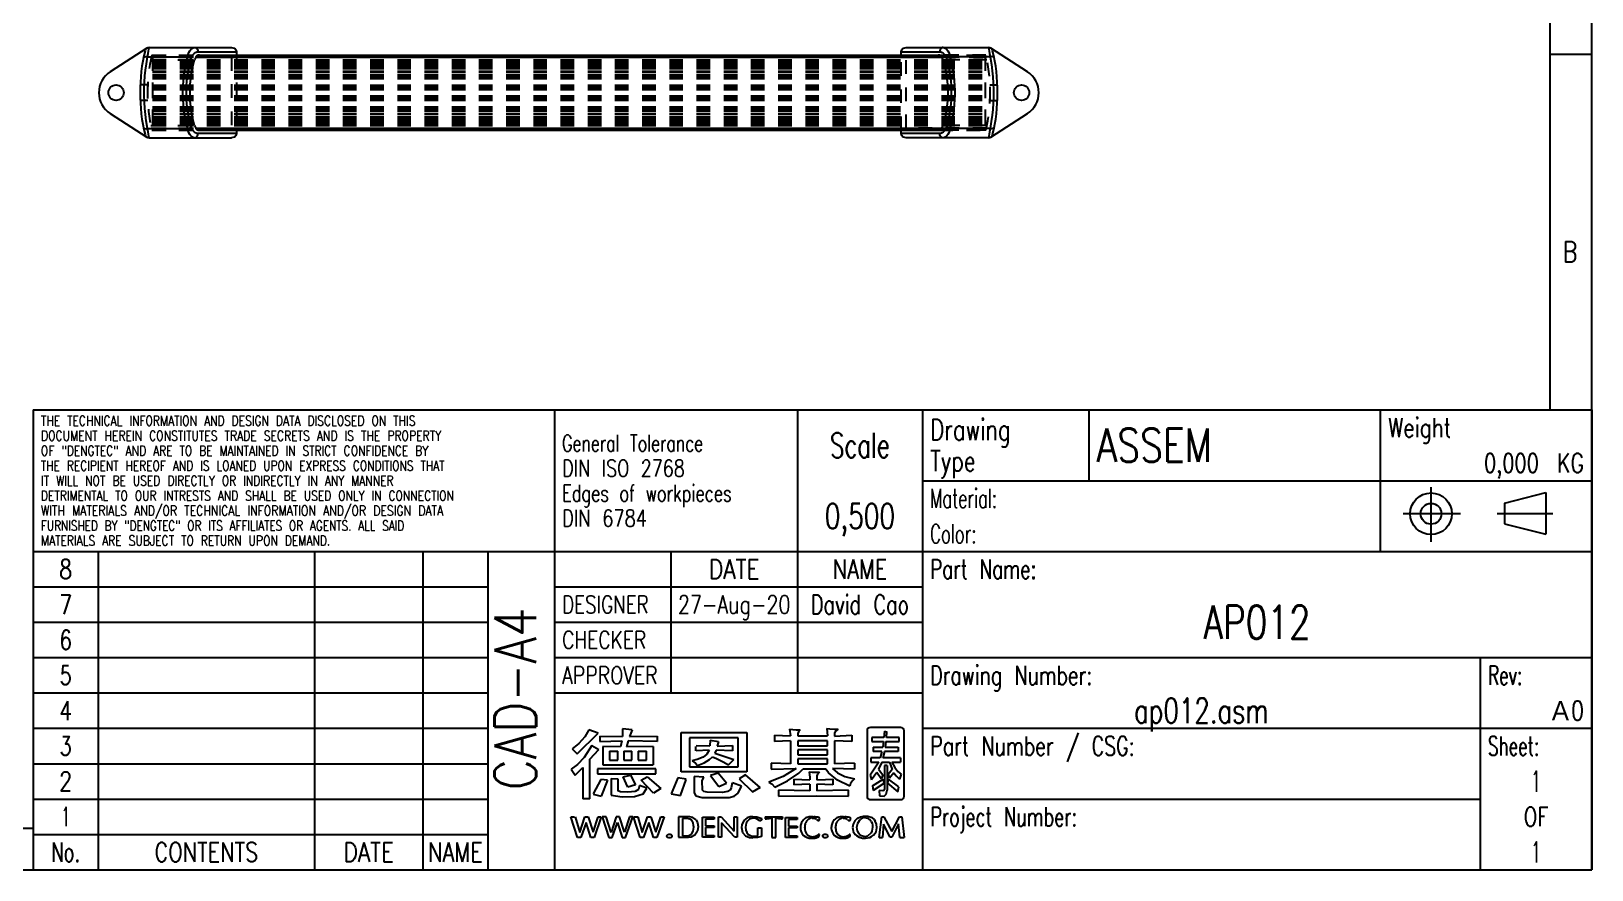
# Model space of a CAD drawing. Extents: x 14 to 580, y 14 to 406.
# Drawn here: x 205.1 to 580, y 14 to 215.5 of the extents above; entities that cross this region are included whole.
import ezdxf
from ezdxf.enums import TextEntityAlignment as Align

# ---------------------------------------------------------------- set-up
doc = ezdxf.new("R2010")
doc.units = 0
doc.header["$LTSCALE"] = 32.67
doc.linetypes.add('HIDDEN', pattern=[0.2, 0.1, -0.1])
for name, color, linetype in [('AP012-BASE2', 7, 'CONTINUOUS'), ('AP012-BASE3', 7, 'CONTINUOUS'), ('AP012-DIFFUSE2', 7, 'CONTINUOUS'), ('AP012-DIFFUSE3', 7, 'CONTINUOUS'), ('AP0129', 7, 'CONTINUOUS'), ('AP013-ENDCAP2', 7, 'CONTINUOUS'), ('AP013-ENDCAP3', 7, 'CONTINUOUS')]:
    doc.layers.add(name, color=color, linetype=linetype)
doc.styles.add('TEXTSTYLE_2', font='TXT.TTF')
doc.styles.add('TEXTSTYLE_3', font='TXT.TTF')
doc.styles.add('TEXTSTYLE_4', font='TXT.TTF')
doc.styles.add('TEXTSTYLE_5', font='TXT.TTF')
doc.styles.add('TEXTSTYLE_6', font='TXT.TTF')
doc.styles.add('TEXTSTYLE_8', font='gdt', dxfattribs={"width": 0.55})

# ---------------------------------------------------------------- blocks, each defined once
blk = doc.blocks.new('SYMBOL_283_BL0', base_point=(374.78, 34.86))
at = {"layer": 'AP0129', "color": 7}
for p, q in [((336.31, 41.86), (341.3, 46.84)), ((338.1, 45.94), (336.66, 44.38)), ((339.1, 47.61), (338.1, 45.94)), ((341.3, 46.84), (339.1, 47.61)), ((341.74, 46.12), (341.74, 44.85)), ((341.74, 46.12), (347.17, 46.03)), ((347.18, 47.9), (347.17, 46.03)), ((349.45, 47.59), (347.18, 47.9)), ((349.45, 47.59), (348.82, 46.03)), ((348.82, 46.03), (355.48, 46.08)), ((355.48, 46.08), (355.48, 44.86)), ((361.23, 37.51), (361.28, 46.99)), ((361.28, 46.99), (377.01, 47.02)), ((363.25, 45.72), (363.25, 38.77)), ((374.99, 45.72), (363.25, 45.72)), ((368.26, 45.12), (368.17, 43.81)), ((368.26, 45.12), (370.24, 44.84)), ((374.99, 38.77), (374.99, 45.72)), ((377.01, 47.02), (377.01, 37.51)), ((383.7, 46.32), (387.54, 46.15)), ((383.7, 46.32), (383.7, 44.83)), ((387.31, 47.76), (387.54, 46.15)), ((387.31, 47.76), (388.91, 47.61)), ((388.91, 47.61), (389.85, 47.6)), ((389.3, 46.78), (389.29, 46.15)), ((389.29, 46.15), (396.42, 46.15)), ((389.43, 47.18), (389.3, 46.78)), ((389.85, 47.6), (389.43, 47.18)), ((396.28, 47.96), (396.42, 46.15)), ((396.28, 47.96), (396.98, 47.88)), ((396.98, 47.88), (398.08, 47.8)), ((398.08, 47.8), (398.94, 47.79)), ((398.27, 47.21), (398.13, 46.82)), ((398.13, 46.82), (398.13, 46.14)), ((398.13, 46.14), (402.28, 46.31)), ((398.94, 47.79), (398.27, 47.21)), ((402.28, 46.31), (402.28, 44.82)), ((405.9, 47.37), (405.9, 31.66)), ((414.04, 48.16), (406.7, 48.16)), ((409.97, 45.82), (407.08, 45.82)), ((407.08, 45.82), (407.08, 44.8)), ((410.08, 47.31), (409.97, 45.82)), ((410.08, 47.31), (410.67, 47.13)), ((410.56, 45.82), (410.67, 47.13)), ((413.66, 45.82), (410.56, 45.82)), ((413.66, 44.8), (413.66, 45.82)), ((414.83, 31.66), (414.83, 47.37)), ((336.66, 44.38), (335.05, 43.09)), ((335.05, 43.09), (336.31, 41.86)), ((339.82, 43.9), (337.99, 41.01)), ((339.33, 40.59), (341.52, 42.91)), ((339.82, 43.9), (341.52, 42.91)), ((341.75, 44.85), (347, 44.96)), ((342.45, 43.66), (342.43, 39.24)), ((346.68, 43.55), (342.45, 43.66)), ((344.01, 42.51), (344.01, 40.37)), ((344.03, 42.51), (346.02, 42.51)), ((346.02, 40.37), (346.02, 42.51)), ((347, 44.97), (346.68, 43.55)), ((347.46, 42.51), (347.46, 40.37)), ((347.46, 42.51), (349.44, 42.51)), ((348.49, 44.95), (348.16, 43.54)), ((354.56, 43.65), (348.16, 43.54)), ((355.48, 44.86), (348.49, 44.95)), ((349.44, 40.37), (349.44, 42.51)), ((350.92, 42.51), (350.92, 40.37)), ((350.95, 42.51), (352.93, 42.51)), ((352.93, 40.37), (352.93, 42.51)), ((354.56, 43.65), (354.54, 39.24)), ((364.74, 43.64), (364.74, 42.62)), ((368.01, 42.72), (364.88, 42.59)), ((364.9, 43.83), (368.17, 43.81)), ((367.44, 41.77), (366.52, 41.04)), ((368.01, 42.72), (367.44, 41.77)), ((369.64, 42.72), (369.37, 42.06)), ((369.37, 42.06), (373.94, 40.46)), ((373.57, 42.59), (369.64, 42.72)), ((370.24, 44.84), (369.9, 43.72)), ((369.9, 43.72), (373.57, 43.84)), ((373.57, 43.84), (373.57, 42.59)), ((387.55, 44.97), (383.7, 44.83)), ((387.55, 44.97), (387.55, 39.42)), ((396.42, 44.97), (389.29, 44.97)), ((389.29, 44.97), (389.29, 43.82)), ((389.29, 43.82), (396.42, 43.82)), ((396.42, 42.86), (389.29, 42.86)), ((389.29, 42.86), (389.29, 41.61)), ((389.29, 41.61), (396.42, 41.61)), ((396.42, 43.82), (396.42, 44.97)), ((396.42, 41.61), (396.42, 42.86)), ((402.28, 44.82), (398.13, 44.97)), ((398.13, 44.97), (398.13, 39.42)), ((407.08, 44.8), (409.86, 44.8)), ((407.34, 43.47), (409.67, 43.47)), ((407.34, 43.47), (407.34, 42.44)), ((409.48, 42.44), (407.34, 42.44)), ((409.48, 42.44), (409.05, 40.91)), ((409.86, 44.8), (409.67, 43.47)), ((410.11, 42.44), (409.74, 40.91)), ((413.41, 42.44), (410.11, 42.44)), ((410.45, 44.8), (410.28, 43.47)), ((410.28, 43.47), (413.41, 43.47)), ((410.45, 44.8), (413.66, 44.8)), ((413.41, 43.47), (413.41, 42.44)), ((336.32, 39.31), (334.83, 38.16)), ((334.83, 38.16), (335.82, 36.75)), ((335.82, 36.75), (337.61, 38.59)), ((337.99, 41.01), (336.32, 39.31)), ((337.61, 38.59), (337.61, 31.06)), ((339.33, 31.06), (339.33, 40.59)), ((355.15, 38.27), (341.18, 38.29)), ((341.18, 38.29), (341.18, 37.02)), ((342.43, 39.24), (354.54, 39.24)), ((344.03, 40.37), (346.02, 40.37)), ((347.46, 40.37), (349.44, 40.37)), ((350.95, 40.37), (352.93, 40.37)), ((355.15, 37.07), (355.15, 38.27)), ((377.01, 37.51), (361.23, 37.51)), ((363.25, 38.77), (374.99, 38.77)), ((365.13, 40.5), (363.92, 40.21)), ((363.92, 40.21), (364.7, 39.62)), ((364.7, 39.62), (365.2, 39.07)), ((366.52, 41.04), (365.13, 40.5)), ((365.2, 39.07), (366.76, 39.68)), ((366.76, 39.68), (368.05, 40.46)), ((368.05, 40.46), (368.76, 41.14)), ((368.76, 41.14), (369.77, 40.72)), ((369.77, 40.72), (371.35, 39.95)), ((371.35, 39.95), (372.6, 39.21)), ((372.6, 39.21), (373.94, 40.46)), ((387.55, 39.42), (382.87, 39.59)), ((382.87, 39.59), (382.87, 38.15)), ((382.87, 38.15), (388.89, 38.33)), ((388.89, 38.33), (385.77, 36.42)), ((396.42, 40.65), (389.29, 40.65)), ((389.29, 40.65), (389.29, 39.43)), ((389.29, 39.43), (396.42, 39.43)), ((389.51, 37.2), (390.52, 38.18)), ((396.03, 38.18), (390.52, 38.18)), ((392.01, 37.55), (392.16, 36.21)), ((392.01, 37.55), (392.76, 37.48)), ((396.68, 37.26), (396.03, 38.18)), ((396.42, 39.43), (396.42, 40.65)), ((397.62, 38.33), (398.85, 37.29)), ((402.9, 38.14), (397.62, 38.33)), ((402.9, 39.59), (398.13, 39.42)), ((402.9, 39.59), (402.9, 38.14)), ((408.71, 39.88), (406.66, 36.7)), ((409.05, 40.91), (406.79, 40.91)), ((406.79, 40.91), (406.79, 39.88)), ((406.79, 39.88), (408.71, 39.88)), ((409.43, 39.88), (408.67, 38.17)), ((408.67, 38.17), (409.68, 36.85)), ((409.43, 39.88), (411.28, 39.88)), ((413.96, 40.91), (409.74, 40.91)), ((410.71, 39.08), (410.14, 39.08)), ((410.14, 39.08), (410.14, 33.81)), ((410.71, 39.08), (410.71, 33.14)), ((411.93, 38.06), (410.98, 36.93)), ((411.28, 39.88), (411.93, 38.06)), ((411.89, 39.88), (412.55, 38.56)), ((411.89, 39.88), (413.96, 39.88)), ((412.55, 38.56), (413.32, 37.62)), ((413.32, 37.62), (414.08, 37.01)), ((413.96, 40.91), (413.96, 39.88)), ((341.99, 35.73), (340.09, 32.21)), ((341.18, 37.02), (355.15, 37.05)), ((343.55, 35.51), (341.99, 35.73)), ((343.55, 35.51), (342.01, 31.65)), ((344.41, 35.97), (346.02, 35.87)), ((344.41, 35.97), (344.41, 31.96)), ((346.02, 35.87), (346.02, 33.01)), ((347.34, 36.35), (349.11, 36.76)), ((348.47, 33.89), (347.34, 36.35)), ((350.32, 34.42), (348.47, 33.89)), ((349.11, 36.76), (350.32, 34.42)), ((351.23, 34.29), (351.02, 33.3)), ((352.98, 33.6), (351.23, 34.29)), ((351.61, 35.53), (353.06, 36.36)), ((354.64, 32.44), (351.61, 35.53)), ((353.06, 36.36), (356.39, 33.51)), ((360.48, 36.11), (358.82, 32.24)), ((362.45, 35.75), (360.48, 36.11)), ((361.07, 31.88), (362.44, 35.73)), ((364.35, 36.45), (364.37, 32.53)), ((366.7, 36.24), (364.35, 36.45)), ((366.3, 35.37), (366.7, 36.24)), ((366.36, 33.14), (366.3, 35.37)), ((370.11, 37.22), (368.29, 36.62)), ((368.29, 36.62), (370.3, 34.05)), ((372.18, 34.78), (370.11, 37.22)), ((370.3, 34.05), (372.18, 34.78)), ((373.52, 34.89), (373.28, 33.73)), ((375.75, 34.06), (373.55, 34.88)), ((374.92, 32.44), (375.75, 34.06)), ((376.68, 36.78), (375.21, 35.88)), ((375.21, 35.88), (378.4, 32.71)), ((380.23, 33.8), (376.68, 36.78)), ((378.4, 32.71), (380.29, 33.83)), ((385.77, 36.42), (382.3, 35.06)), ((382.3, 35.06), (383.01, 34.67)), ((383.01, 34.67), (383.78, 33.85)), ((383.79, 33.85), (386.79, 35.34)), ((386.79, 35.34), (389.51, 37.2)), ((388.3, 35.77), (392.18, 35.63)), ((388.3, 35.77), (388.3, 34.44)), ((392.18, 34.59), (388.3, 34.44)), ((392.16, 36.21), (392.18, 35.63)), ((392.18, 34.59), (392.18, 32.96)), ((392.76, 37.48), (393.86, 37.44)), ((393.86, 36.58), (393.85, 35.64)), ((393.85, 35.64), (395.91, 35.68)), ((397.68, 34.44), (393.85, 34.58)), ((393.85, 34.58), (393.85, 32.96)), ((393.86, 37.44), (394.51, 37.42)), ((393.98, 36.94), (393.86, 36.58)), ((394.51, 37.42), (393.98, 36.94)), ((395.91, 35.68), (397.68, 35.76)), ((398.85, 35.57), (396.68, 37.26)), ((397.68, 35.76), (397.68, 34.44)), ((398.85, 37.29), (400.6, 36.43)), ((401.74, 34.12), (398.85, 35.57)), ((400.6, 36.43), (402.93, 35.85)), ((401.95, 34.7), (401.74, 34.12)), ((402.4, 35.36), (401.95, 34.7)), ((402.93, 35.85), (402.4, 35.36)), ((406.66, 36.7), (407, 35.61)), ((408.27, 37.39), (407, 35.61)), ((407.22, 34.16), (409.81, 35.76)), ((407.22, 34.16), (407.4, 33.02)), ((409.94, 34.7), (407.4, 33.02)), ((409.33, 35.87), (408.27, 37.39)), ((409.68, 36.85), (409.33, 35.87)), ((409.81, 35.76), (409.94, 34.7)), ((410.14, 33.81), (410.09, 33.3)), ((411.05, 35.78), (410.82, 34.8)), ((410.82, 34.8), (413.29, 32.77)), ((410.98, 36.93), (411.29, 35.98)), ((413.56, 33.97), (411.05, 35.78)), ((412.37, 37.32), (411.29, 35.98)), ((412.37, 37.32), (412.93, 36.56)), ((412.93, 36.56), (413.72, 35.74)), ((413.29, 32.77), (413.56, 33.97)), ((414.08, 37.01), (413.72, 35.74)), ((339.33, 31.06), (337.61, 31.06)), ((340.13, 32.2), (342.01, 31.65)), ((344.41, 31.96), (347.11, 31.54)), ((346.71, 32.76), (346.02, 33.01)), ((348.47, 32.69), (346.71, 32.76)), ((347.11, 31.54), (350.01, 31.58)), ((350.22, 32.79), (348.47, 32.69)), ((350.01, 31.58), (352.16, 32.24)), ((351.02, 33.3), (350.22, 32.79)), ((352.16, 32.24), (352.98, 33.6)), ((356.39, 33.51), (354.64, 32.44)), ((358.82, 32.24), (361.07, 31.88)), ((364.37, 32.53), (364.79, 31.79)), ((364.79, 31.79), (366.33, 31.38)), ((366.33, 31.38), (372.76, 31.4)), ((366.67, 32.78), (366.36, 33.14)), ((367.54, 32.62), (366.67, 32.78)), ((371.08, 32.61), (367.54, 32.62)), ((372.45, 32.8), (371.08, 32.61)), ((373.01, 33.17), (372.45, 32.8)), ((372.76, 31.4), (373.98, 31.68)), ((373.28, 33.73), (373.01, 33.17)), ((373.98, 31.68), (374.92, 32.44)), ((392.18, 32.96), (384.64, 33.11)), ((384.64, 33.11), (384.64, 31.65)), ((384.64, 31.65), (393.7, 31.79)), ((393.7, 31.79), (401.46, 31.65)), ((401.46, 33.11), (393.85, 32.96)), ((401.46, 31.65), (401.46, 33.11)), ((406.7, 30.86), (414.04, 30.86)), ((409.73, 32.95), (408.83, 33.07)), ((408.83, 33.07), (408.92, 31.75)), ((408.92, 31.75), (410.04, 31.72)), ((409.96, 33.06), (409.73, 32.95)), ((410.09, 33.3), (409.96, 33.06)), ((410.04, 31.72), (410.47, 32.16)), ((410.47, 32.16), (410.71, 33.14)), ((334.73, 26.7), (335.61, 26.69)), ((336.32, 21.74), (334.73, 26.7)), ((335.76, 26.69), (336.88, 22.98)), ((336.88, 22.98), (338.14, 26.7)), ((338.14, 26.7), (338.89, 26.69)), ((338.89, 26.69), (340.11, 23.03)), ((340.11, 23.03), (341.29, 26.7)), ((342.08, 26.69), (340.37, 21.74)), ((341.29, 26.7), (342.08, 26.69)), ((342.26, 26.7), (343.85, 21.74)), ((343.28, 26.69), (342.26, 26.7)), ((344.41, 22.98), (343.28, 26.69)), ((345.67, 26.69), (344.41, 22.98)), ((346.42, 26.69), (345.67, 26.69)), ((347.64, 23.03), (346.42, 26.69)), ((348.81, 26.7), (347.64, 23.03)), ((347.9, 21.74), (349.61, 26.69)), ((349.61, 26.69), (348.81, 26.7)), ((349.78, 26.7), (350.81, 26.69)), ((351.38, 21.74), (349.78, 26.7)), ((350.81, 26.69), (351.93, 22.98)), ((351.93, 22.98), (353.2, 26.7)), ((353.2, 26.7), (353.95, 26.69)), ((353.95, 26.69), (355.17, 23.03)), ((355.17, 23.03), (356.34, 26.7)), ((357.14, 26.69), (355.43, 21.74)), ((356.34, 26.7), (357.14, 26.69)), ((363.33, 26.7), (360.62, 26.69)), ((360.62, 26.69), (360.62, 21.81)), ((361.57, 26.34), (361.57, 22.14)), ((362.5, 26.33), (361.57, 26.33)), ((363.41, 26.19), (362.5, 26.33)), ((364.1, 26.54), (363.33, 26.7)), ((364.86, 25.99), (364.1, 26.54)), ((366.35, 26.63), (369.18, 26.63)), ((366.35, 21.81), (366.35, 26.63)), ((369.18, 26.63), (369.18, 26.17)), ((370.23, 21.81), (370.23, 26.69)), ((370.23, 26.69), (370.85, 26.69)), ((370.85, 26.69), (373.95, 23.28)), ((373.95, 23.28), (373.95, 26.69)), ((373.95, 26.69), (374.67, 26.69)), ((374.67, 26.69), (374.67, 21.81)), ((377.11, 26.48), (376.28, 25.85)), ((377.82, 26.7), (377.11, 26.48)), ((378.5, 26.43), (377.7, 26.15)), ((378.38, 26.78), (377.82, 26.7)), ((378.38, 26.78), (379.47, 26.73)), ((379.12, 26.37), (378.5, 26.43)), ((380.14, 25.75), (379.12, 26.37)), ((379.47, 26.73), (380.62, 26.34)), ((380.62, 26.34), (380.39, 25.75)), ((381.46, 26.74), (385.56, 26.75)), ((381.46, 26.74), (381.46, 26.23)), ((381.75, 26.23), (383.05, 26.39)), ((383.05, 26.39), (383.05, 21.74)), ((383.97, 21.74), (383.97, 26.39)), ((383.97, 26.39), (385.27, 26.23)), ((385.56, 26.75), (385.55, 26.26)), ((386.31, 26.56), (389.14, 26.56)), ((386.31, 21.74), (386.31, 26.56)), ((389.14, 26.56), (389.14, 26.1)), ((392.87, 26.75), (392.58, 26.74)), ((392.72, 26.44), (392.76, 26.44)), ((392.76, 26.44), (392.84, 26.43)), ((392.84, 26.43), (392.92, 26.42)), ((392.92, 26.42), (393.22, 26.35)), ((393.47, 26.71), (393.16, 26.73)), ((393.77, 26.68), (393.47, 26.71)), ((394.41, 25.84), (394.58, 26.4)), ((400.29, 26.75), (400, 26.74)), ((400.14, 26.44), (400.18, 26.44)), ((400.18, 26.44), (400.26, 26.43)), ((400.26, 26.43), (400.34, 26.42)), ((400.34, 26.42), (400.64, 26.35)), ((400.89, 26.71), (400.57, 26.73)), ((401.19, 26.68), (400.89, 26.71)), ((401.83, 25.84), (402, 26.4)), ((402.98, 25.79), (403.58, 26.41)), ((403.58, 26.41), (404.35, 26.75)), ((404.72, 26.42), (404.22, 26.05)), ((404.35, 26.75), (405.13, 26.86)), ((405.33, 26.56), (404.72, 26.42)), ((406.11, 26.81), (405.13, 26.86)), ((405.33, 26.56), (406.1, 26.37)), ((406.52, 26.09), (406.1, 26.37)), ((407.13, 26.49), (406.11, 26.81)), ((407.13, 26.49), (407.6, 26.06)), ((408.78, 21.74), (409.47, 26.75)), ((409.47, 26.75), (409.98, 26.75)), ((409.98, 26.75), (411.84, 23.21)), ((411.84, 23.21), (413.74, 26.75)), ((413.74, 26.75), (414.26, 26.75)), ((414.26, 26.75), (414.83, 21.74)), ((338.41, 25.4), (337.18, 21.74)), ((339.57, 21.74), (338.41, 25.4)), ((344.71, 21.74), (345.93, 25.4)), ((345.93, 25.4), (347.1, 21.74)), ((353.46, 25.4), (352.24, 21.74)), ((354.63, 21.74), (353.46, 25.4)), ((357.91, 22.39), (358.26, 22.58)), ((358.26, 22.58), (358.59, 22.59)), ((358.59, 22.59), (358.89, 22.44)), ((363.12, 22.21), (363.72, 22.54)), ((363.85, 25.89), (363.41, 26.19)), ((363.72, 22.54), (364.15, 23.29)), ((364.11, 25.32), (363.85, 25.89)), ((364.26, 24.62), (364.11, 25.32)), ((364.15, 23.29), (364.28, 24.25)), ((364.28, 24.25), (364.26, 24.62)), ((364.51, 22.4), (365.16, 23.39)), ((364.86, 25.99), (365.22, 25.26)), ((365.34, 24.42), (365.16, 23.39)), ((365.22, 25.26), (365.34, 24.42)), ((369.18, 26.17), (367.07, 26.17)), ((367.07, 26.17), (367.07, 24.58)), ((367.07, 24.58), (369.18, 24.58)), ((369.18, 24.13), (367.07, 24.13)), ((367.07, 24.13), (367.07, 22.24)), ((369.18, 24.58), (369.18, 24.13)), ((374.12, 21.81), (370.95, 25.32)), ((370.95, 25.32), (370.95, 21.81)), ((375.81, 24.84), (375.73, 24.14)), ((375.73, 24.14), (376.01, 22.92)), ((376.28, 25.85), (375.81, 24.84)), ((376.01, 22.92), (376.69, 22.14)), ((376.76, 24.7), (376.73, 24.22)), ((376.73, 24.22), (376.82, 23.5)), ((376.89, 25.2), (376.76, 24.7)), ((376.82, 23.5), (377.04, 22.96)), ((377.17, 25.7), (376.89, 25.2)), ((377.04, 22.96), (377.46, 22.43)), ((377.7, 26.15), (377.17, 25.7)), ((379.67, 22.24), (379.67, 24.08)), ((379.67, 24.08), (380.56, 24.08)), ((380.39, 25.75), (380.14, 25.75)), ((380.56, 24.08), (380.55, 22.02)), ((381.46, 26.23), (381.75, 26.23)), ((385.27, 26.23), (385.56, 26.23)), ((389.14, 26.1), (387.03, 26.1)), ((387.03, 26.1), (387.03, 24.51)), ((387.03, 24.51), (389.14, 24.51)), ((389.14, 24.06), (387.03, 24.06)), ((387.03, 24.06), (387.03, 22.17)), ((389.14, 24.51), (389.14, 24.06)), ((389.9, 24.19), (389.9, 24.18)), ((390.93, 24.18), (390.93, 24.27)), ((393.79, 26.06), (394.06, 25.84)), ((394.06, 25.84), (394.41, 25.84)), ((395.31, 22.3), (395.47, 22.51)), ((395.47, 22.51), (395.7, 22.58)), ((395.7, 22.58), (396.02, 22.59)), ((396.02, 22.59), (396.26, 22.5)), ((396.26, 22.5), (396.43, 22.3)), ((397.32, 24.19), (397.32, 24.18)), ((398.35, 24.18), (398.35, 24.27)), ((401.21, 26.06), (401.48, 25.84)), ((401.48, 25.84), (401.83, 25.84)), ((402.55, 24.94), (402.45, 24.18)), ((402.45, 24.18), (402.48, 23.72)), ((402.48, 23.72), (402.6, 23.22)), ((402.94, 25.75), (402.55, 24.94)), ((402.6, 23.22), (403.05, 22.48)), ((403.48, 24.23), (403.72, 25.22)), ((403.63, 23.24), (403.48, 24.23)), ((403.63, 23.24), (403.8, 22.85)), ((403.72, 25.22), (404.22, 26.05)), ((404.33, 22.26), (403.8, 22.85)), ((406.86, 22.85), (406.05, 22.08)), ((406.91, 25.62), (406.52, 26.09)), ((407.04, 23.24), (406.86, 22.85)), ((406.91, 25.62), (407.1, 25.21)), ((407.24, 24.23), (407.04, 23.24)), ((407.1, 25.21), (407.22, 24.73)), ((407.22, 24.73), (407.24, 24.23)), ((407.44, 22.3), (408.08, 23.15)), ((407.6, 26.06), (407.88, 25.69)), ((408.18, 24.96), (407.88, 25.69)), ((408.08, 23.15), (408.27, 24.08)), ((408.27, 24.08), (408.18, 24.96)), ((409.88, 24.96), (409.59, 21.74)), ((411.46, 21.85), (409.88, 24.96)), ((413.5, 25.02), (411.87, 21.85)), ((413.8, 21.74), (413.5, 25.02)), ((337.18, 21.74), (336.32, 21.74)), ((340.37, 21.74), (339.57, 21.74)), ((343.85, 21.74), (344.71, 21.74)), ((347.1, 21.74), (347.9, 21.74)), ((352.24, 21.74), (351.38, 21.74)), ((355.43, 21.74), (354.63, 21.74)), ((357.83, 22.06), (357.91, 22.39)), ((357.98, 21.77), (357.83, 22.06)), ((358.26, 21.68), (357.98, 21.77)), ((358.73, 21.71), (358.26, 21.68)), ((358.98, 21.92), (358.73, 21.71)), ((358.89, 22.44), (359.02, 22.21)), ((359.02, 22.21), (358.98, 21.92)), ((360.62, 21.81), (362.96, 21.81)), ((361.57, 22.14), (362.34, 22.14)), ((362.34, 22.14), (363.12, 22.21)), ((363.02, 21.81), (363.67, 21.91)), ((363.67, 21.91), (364.51, 22.4)), ((369.18, 21.81), (366.35, 21.81)), ((367.07, 22.24), (369.18, 22.24)), ((369.18, 22.24), (369.18, 21.81)), ((370.95, 21.81), (370.23, 21.81)), ((374.67, 21.81), (374.12, 21.81)), ((376.69, 22.14), (377.66, 21.75)), ((378.08, 22.07), (377.46, 22.43)), ((377.66, 21.75), (378.45, 21.7)), ((378.66, 21.96), (378.08, 22.07)), ((379.6, 21.79), (378.45, 21.7)), ((379.19, 22.03), (378.66, 21.96)), ((379.19, 22.03), (379.67, 22.24)), ((380.55, 22.02), (379.6, 21.79)), ((383.05, 21.74), (383.97, 21.74)), ((389.14, 21.74), (386.31, 21.74)), ((387.03, 22.17), (389.14, 22.17)), ((389.14, 22.17), (389.14, 21.74)), ((392.5, 21.56), (392.79, 21.56)), ((392.79, 21.56), (392.99, 21.57)), ((392.99, 21.57), (393.19, 21.59)), ((393.19, 21.59), (393.39, 21.63)), ((393.39, 21.63), (393.6, 21.67)), ((393.6, 21.67), (393.65, 21.69)), ((393.65, 21.69), (393.71, 21.7)), ((393.71, 21.7), (394.01, 21.8)), ((394.01, 21.8), (394.11, 21.85)), ((394.11, 21.85), (394.21, 21.9)), ((394.47, 22.47), (394.18, 22.46)), ((394.21, 21.9), (394.31, 21.96)), ((394.31, 21.96), (394.41, 22.02)), ((394.41, 22.02), (394.47, 22.47)), ((395.28, 21.98), (395.31, 22.3)), ((395.41, 21.77), (395.28, 21.98)), ((395.7, 21.68), (395.41, 21.77)), ((396.01, 21.68), (395.7, 21.68)), ((396.16, 21.71), (396.01, 21.68)), ((396.36, 21.85), (396.16, 21.71)), ((396.46, 22.12), (396.36, 21.85)), ((396.43, 22.3), (396.46, 22.12)), ((399.92, 21.56), (400.21, 21.56)), ((400.21, 21.56), (400.41, 21.57)), ((400.41, 21.57), (400.61, 21.59)), ((400.61, 21.59), (400.81, 21.63)), ((400.81, 21.63), (401.02, 21.67)), ((401.02, 21.67), (401.07, 21.69)), ((401.07, 21.69), (401.13, 21.7)), ((401.13, 21.7), (401.43, 21.8)), ((401.43, 21.8), (401.53, 21.85)), ((401.53, 21.85), (401.63, 21.9)), ((401.88, 22.47), (401.6, 22.46)), ((401.63, 21.9), (401.73, 21.96)), ((401.73, 21.96), (401.83, 22.02)), ((401.83, 22.02), (401.88, 22.47)), ((403.05, 22.48), (403.35, 22.22)), ((403.35, 22.22), (404.02, 21.83)), ((404.02, 21.83), (404.85, 21.63)), ((405.37, 21.9), (404.33, 22.26)), ((404.85, 21.63), (405.56, 21.62)), ((406.05, 22.08), (405.37, 21.9)), ((405.56, 21.62), (406.54, 21.79)), ((406.54, 21.79), (407.01, 22.01)), ((407.01, 22.01), (407.44, 22.3)), ((408.78, 21.74), (409.59, 21.74)), ((411.87, 21.85), (411.46, 21.85)), ((413.8, 21.74), (414.83, 21.74))]:
    blk.add_line(p, q, dxfattribs=at)
for centre, radius, start, end in [((406.7, 47.37), 0.799, 90, 180), ((414.04, 47.37), 0.799, 0, 90), ((406.7, 31.66), 0.799, 180, 270), ((414.04, 31.66), 0.799, 270, 360), ((392.3, 24.39), 2.32, 111.1471, 136.841), ((392.53, 23.7), 3.04, 89.1542, 110.4525), ((392.91, 24.52), 1.94, 95.5685, 135.5687), ((392.97, 27.43), 0.691, 260.9564, 273.018), ((393.12, 27.48), 0.75, 261.6919, 272.7717), ((392.58, 24.37), 2.07, 63.4314, 72.1964), ((393.37, 24.06), 2.65, 68.5873, 81.3424), ((393.69, 24.97), 1.68, 58.0891, 67.5455), ((399.72, 24.39), 2.32, 111.1471, 136.841), ((399.95, 23.7), 3.04, 89.1542, 110.4525), ((400.33, 24.52), 1.94, 95.5685, 135.5687), ((400.39, 27.43), 0.691, 260.9564, 273.018), ((400.54, 27.48), 0.75, 261.6919, 272.7717), ((400, 24.37), 2.08, 54.329, 72.1869), ((400.79, 24.06), 2.65, 68.5873, 81.3424), ((401.11, 24.97), 1.68, 58.0891, 67.5455), ((392.4, 24.21), 2.5, 158.0467, 180.3952), ((392.82, 24.13), 2.93, 179.1046, 200.8922), ((392.6, 24.1), 2.73, 136.7287, 157.5392), ((392.36, 24.05), 2.46, 202.8963, 250.0701), ((393.49, 24.31), 2.56, 160.119, 180.9693), ((394.42, 24.2), 3.49, 180.1894, 197.9684), ((392.9, 24.5), 1.94, 135.1351, 159.4747), ((392.58, 23.6), 1.55, 197.9155, 229.0523), ((392.57, 24.35), 2.09, 54.3712, 63.3981), ((399.82, 24.21), 2.5, 158.0467, 180.3952), ((400.24, 24.13), 2.93, 179.1046, 200.8922), ((400.02, 24.1), 2.73, 136.7287, 157.5392), ((399.78, 24.05), 2.46, 202.8963, 250.0701), ((400.91, 24.31), 2.56, 160.119, 180.9693), ((401.84, 24.2), 3.49, 180.1894, 197.9684), ((400.32, 24.5), 1.94, 135.1351, 159.4747), ((400, 23.6), 1.55, 197.9155, 229.0523), ((392.48, 24.41), 2.85, 250.2982, 270.5014), ((393.02, 24.11), 2.23, 229.1447, 246.9842), ((392.91, 23.89), 1.98, 247.3414, 266.3689), ((392.59, 24.53), 2.63, 274.3561, 282.4978), ((392.67, 24.17), 2.26, 282.3564, 291.9904), ((392.67, 24.31), 2.39, 290.9261, 300.3826), ((392.8, 24.1), 2.14, 300.1226, 310.0864), ((399.9, 24.41), 2.85, 250.2982, 270.5014), ((400.44, 24.11), 2.23, 229.1447, 246.9842), ((400.33, 23.89), 1.98, 247.3414, 266.3689), ((400.01, 24.53), 2.63, 274.3561, 282.4978), ((400.09, 24.17), 2.26, 282.3564, 291.9904), ((400.08, 24.31), 2.39, 290.9261, 300.3826), ((400.22, 24.1), 2.14, 300.1226, 310.0864)]:
    blk.add_arc(centre, radius, start, end, dxfattribs=at)

msp = doc.modelspace()

# ---------------------------------------------------------------- linework, layer by layer
at = {"layer": 'AP012-BASE2', "color": 7}
for p, q in [((244.925, 209.537), (423.627, 209.537)), ((245.278, 209.737), (423.274, 209.737)), ((244.925, 191.937), (423.627, 191.937)), ((245.278, 191.737), (423.274, 191.737))]:
    msp.add_line(p, q, dxfattribs=at)
at = {"layer": 'AP012-BASE3', "color": 8, "linetype": 'HIDDEN'}
for p, q in [((234.276, 209.737), (234.276, 191.737)), ((234.276, 209.737), (245.278, 209.737)), ((234.276, 209.537), (244.925, 209.537)), ((234.276, 208.287), (434.276, 208.287)), ((234.276, 208.187), (434.276, 208.187)), ((234.276, 207.837), (434.276, 207.837)), ((234.276, 207.637), (434.276, 207.637)), ((234.276, 207.258), (434.276, 207.258)), ((234.276, 207.237), (434.276, 207.237)), ((234.276, 207.061), (434.276, 207.061)), ((234.276, 207.037), (434.276, 207.037)), ((234.276, 206.837), (434.276, 206.837)), ((234.276, 206.731), (434.276, 206.731)), ((234.276, 206.534), (434.276, 206.534)), ((423.274, 209.737), (434.276, 209.737)), ((423.627, 209.537), (434.276, 209.537)), ((434.276, 209.737), (434.276, 191.737)), ((234.276, 205.937), (434.276, 205.937)), ((234.276, 205.737), (434.276, 205.737)), ((234.276, 205.137), (434.276, 205.137)), ((234.276, 204.937), (434.276, 204.937)), ((234.276, 204.737), (434.276, 204.737)), ((234.276, 204.537), (434.276, 204.537)), ((234.276, 204.337), (434.276, 204.337)), ((234.276, 204.137), (434.276, 204.137)), ((234.276, 202.537), (434.276, 202.537)), ((234.276, 202.337), (434.276, 202.337)), ((234.276, 202.137), (434.276, 202.137)), ((234.276, 201.937), (434.276, 201.937)), ((234.276, 201.737), (434.276, 201.737)), ((234.276, 201.537), (434.276, 201.537)), ((234.276, 199.937), (434.276, 199.937)), ((234.276, 199.737), (434.276, 199.737)), ((234.276, 199.537), (434.276, 199.537)), ((234.276, 199.337), (434.276, 199.337)), ((234.276, 199.137), (434.276, 199.137)), ((234.276, 198.937), (434.276, 198.937)), ((234.276, 197.337), (434.276, 197.337)), ((234.276, 197.137), (434.276, 197.137)), ((234.276, 196.937), (434.276, 196.937)), ((234.276, 196.737), (434.276, 196.737)), ((234.276, 196.537), (434.276, 196.537)), ((234.276, 196.337), (434.276, 196.337)), ((234.276, 195.737), (434.276, 195.737)), ((234.276, 195.537), (434.276, 195.537)), ((234.276, 194.94), (434.276, 194.94)), ((234.276, 194.743), (434.276, 194.743)), ((234.276, 194.637), (434.276, 194.637)), ((234.276, 194.437), (434.276, 194.437)), ((234.276, 194.413), (434.276, 194.413)), ((234.276, 194.237), (434.276, 194.237)), ((234.276, 194.216), (434.276, 194.216)), ((234.276, 193.837), (434.276, 193.837)), ((234.276, 193.637), (434.276, 193.637)), ((234.276, 193.287), (434.276, 193.287)), ((234.276, 193.187), (434.276, 193.187)), ((234.276, 191.937), (244.925, 191.937)), ((234.276, 191.737), (245.278, 191.737)), ((423.274, 191.737), (434.276, 191.737)), ((423.627, 191.937), (434.276, 191.937))]:
    msp.add_line(p, q, dxfattribs=at)
at = {"layer": 'AP012-DIFFUSE2', "color": 7}
for p, q in [((244.664, 209.237), (423.888, 209.237)), ((244.664, 192.237), (423.888, 192.237))]:
    msp.add_line(p, q, dxfattribs=at)
at = {"layer": 'AP012-DIFFUSE3', "color": 8, "linetype": 'HIDDEN'}
for p, q in [((234.276, 209.237), (234.276, 192.237)), ((234.276, 209.237), (244.664, 209.237)), ((234.276, 208.603), (434.276, 208.603)), ((234.276, 208.479), (434.276, 208.479)), ((234.276, 208.013), (434.276, 208.013)), ((234.276, 207.961), (434.276, 207.961)), ((234.276, 207.887), (434.276, 207.887)), ((423.888, 209.237), (434.276, 209.237)), ((434.276, 209.237), (434.276, 192.237)), ((234.276, 193.587), (434.276, 193.587)), ((234.276, 193.513), (434.276, 193.513)), ((234.276, 193.461), (434.276, 193.461)), ((234.276, 192.995), (434.276, 192.995)), ((234.276, 192.869), (434.276, 192.869)), ((234.276, 192.237), (244.664, 192.237)), ((423.888, 192.237), (434.276, 192.237))]:
    msp.add_line(p, q, dxfattribs=at)
at = {"layer": 'AP0129', "color": 7}
for p, q in [((580, 14), (580, 406)), ((570, 124.5), (570, 396)), ((570, 210), (580, 210)), ((24, 24), (205.6, 24)), ((14, 14), (580, 14))]:
    msp.add_line(p, q, dxfattribs=at)
at = {"layer": 'AP0129', "color": 3}
for p, q in [((205.6, 124.5), (580, 124.5)), ((205.6, 124.5), (205.6, 14)), ((330.8, 124.5), (330.8, 14)), ((389.2, 124.5), (389.2, 56.5)), ((419.2, 124.5), (419.2, 14)), ((459.2, 124.5), (459.2, 107.5)), ((529.2, 124.5), (529.2, 90.5)), ((580, 124.5), (580, 14)), ((419.2, 107.5), (580, 107.5)), ((541.43, 92.825), (541.399, 105.961)), ((558.993, 102.122), (568.993, 104.622)), ((558.993, 102.122), (558.993, 97.122)), ((568.993, 104.622), (568.993, 94.622)), ((548.433, 99.553), (534.728, 99.553)), ((570.604, 99.553), (557.302, 99.553)), ((558.993, 97.122), (568.993, 94.622)), ((205.6, 90.5), (580, 90.5)), ((221.2, 90.5), (221.2, 14)), ((273.2, 90.5), (273.2, 14)), ((299.2, 90.5), (299.2, 14)), ((314.8, 90.5), (314.8, 14)), ((358.8, 90.5), (358.8, 56.5)), ((205.6, 82), (314.8, 82)), ((330.8, 82), (419.2, 82)), ((205.6, 73.5), (314.8, 73.5)), ((330.8, 73.5), (419.2, 73.5)), ((205.6, 65), (314.8, 65)), ((330.8, 65), (580, 65)), ((553.2, 65), (553.2, 14)), ((205.6, 56.5), (314.8, 56.5)), ((330.8, 56.5), (419.2, 56.5)), ((205.6, 48), (314.8, 48)), ((419.2, 48), (580, 48)), ((205.6, 39.5), (314.8, 39.5)), ((205.6, 31), (314.8, 31)), ((419.2, 31), (553.2, 31)), ((205.6, 22.5), (314.8, 22.5)), ((205.6, 14), (580, 14))]:
    msp.add_line(p, q, dxfattribs=at)
for radius in [5, 2.5]:
    msp.add_circle((541.387, 99.553), radius, dxfattribs=at)
at = {"layer": 'AP013-ENDCAP2', "color": 7}
for p, q in [((232.899, 211.428), (224.128, 205.782)), ((233.373, 211.201), (233.44, 211.587)), ((233.44, 211.587), (253.242, 211.587)), ((245.194, 210.587), (254.43, 210.587)), ((254.43, 210.587), (254.43, 209.737)), ((414.122, 210.587), (423.358, 210.587)), ((414.122, 209.737), (414.122, 210.587)), ((415.31, 211.587), (435.112, 211.587)), ((444.424, 205.782), (435.653, 211.428)), ((233.082, 209.363), (242.718, 209.363)), ((245.54, 209.787), (252.955, 209.787)), ((415.597, 209.787), (423.012, 209.787)), ((435.47, 209.363), (425.834, 209.363)), ((224.128, 195.692), (232.899, 190.046)), ((435.653, 190.046), (444.424, 195.692)), ((233.082, 192.111), (242.718, 192.111)), ((252.955, 191.687), (245.54, 191.687)), ((254.43, 191.737), (254.43, 190.887)), ((414.122, 190.887), (414.122, 191.737)), ((423.012, 191.687), (415.597, 191.687)), ((435.47, 192.111), (425.834, 192.111)), ((233.44, 189.887), (253.242, 189.887)), ((254.43, 190.887), (245.194, 190.887)), ((423.358, 190.887), (414.122, 190.887)), ((435.112, 189.887), (415.31, 189.887)), ((435.179, 190.273), (435.112, 189.887))]:
    msp.add_line(p, q, dxfattribs=at)
for points in [[(233.082, 209.363), (233.194, 210.11), (233.294, 210.734), (233.373, 211.201)], [(242.718, 209.363), (242.853, 209.878), (243.027, 210.352), (243.239, 210.768), (243.484, 211.113), (243.756, 211.372), (244.049, 211.533), (244.352, 211.587)], [(243.56, 208.948), (243.695, 209.328), (243.869, 209.677), (244.08, 209.984), (244.326, 210.238), (244.598, 210.429), (244.891, 210.547), (245.194, 210.587)], [(244.352, 211.587), (244.57, 211.553), (244.773, 211.453), (244.947, 211.294), (245.081, 211.087), (245.165, 210.846), (245.194, 210.587)], [(253.242, 211.587), (253.58, 211.546), (253.882, 211.43), (254.124, 211.257), (254.296, 211.049), (254.397, 210.822), (254.43, 210.587)], [(414.122, 210.587), (414.155, 210.822), (414.256, 211.049), (414.428, 211.257), (414.67, 211.43), (414.972, 211.546), (415.31, 211.587)], [(424.2, 211.587), (423.982, 211.553), (423.779, 211.453), (423.604, 211.294), (423.471, 211.087), (423.387, 210.846), (423.358, 210.587)], [(423.358, 210.587), (423.661, 210.547), (423.954, 210.429), (424.226, 210.238), (424.472, 209.984), (424.683, 209.676), (424.857, 209.328), (424.992, 208.948)], [(424.2, 211.587), (424.503, 211.533), (424.795, 211.372), (425.068, 211.113), (425.313, 210.768), (425.525, 210.352), (425.699, 209.878), (425.834, 209.363)], [(435.112, 211.587), (435.179, 211.201), (435.257, 210.734), (435.358, 210.11), (435.47, 209.363)], [(232.101, 209.143), (232.197, 209.275), (232.414, 209.362), (232.723, 209.393), (233.082, 209.363)], [(233.082, 192.111), (232.776, 193.93), (232.571, 195.498), (232.429, 196.959), (232.332, 198.46), (232.281, 200.057), (232.286, 201.687), (232.345, 203.278), (232.45, 204.756), (232.594, 206.176), (232.794, 207.667), (233.082, 209.363)], [(242.718, 192.111), (242.416, 193.291), (242.169, 194.449), (241.97, 195.592), (241.813, 196.726), (241.697, 197.86), (241.619, 199.003), (241.58, 200.157), (241.58, 201.316), (241.619, 202.471), (241.697, 203.614), (241.813, 204.747), (241.969, 205.881), (242.169, 207.024), (242.416, 208.183), (242.718, 209.363)], [(243.56, 192.526), (243.258, 193.649), (243.011, 194.752), (242.811, 195.839), (242.655, 196.919), (242.539, 197.998), (242.461, 199.086), (242.422, 200.185), (242.422, 201.288), (242.461, 202.387), (242.539, 203.475), (242.655, 204.555), (242.811, 205.634), (243.011, 206.722), (243.258, 207.825), (243.56, 208.948)], [(242.718, 209.363), (242.971, 209.287), (243.206, 209.188), (243.407, 209.073), (243.56, 208.948)], [(244.373, 192.858), (243.89, 194.783), (243.548, 196.748), (243.344, 198.737), (243.276, 200.737), (243.344, 202.737), (243.548, 204.726), (243.89, 206.691), (244.373, 208.616)], [(245.54, 209.787), (245.231, 209.728), (244.946, 209.559), (244.702, 209.301), (244.51, 208.979), (244.373, 208.616)], [(252.955, 209.787), (253.064, 209.758), (253.087, 209.737)], [(415.465, 209.737), (415.488, 209.758), (415.597, 209.787)], [(424.179, 208.616), (424.042, 208.979), (423.85, 209.301), (423.606, 209.559), (423.321, 209.728), (423.012, 209.787)], [(424.179, 208.616), (424.662, 206.691), (425.004, 204.726), (425.208, 202.737), (425.276, 200.737), (425.208, 198.737), (425.004, 196.748), (424.662, 194.783), (424.179, 192.858)], [(425.834, 209.363), (425.581, 209.287), (425.346, 209.188), (425.145, 209.073), (424.992, 208.948)], [(424.992, 208.948), (425.294, 207.825), (425.541, 206.722), (425.741, 205.635), (425.897, 204.555), (426.013, 203.476), (426.091, 202.388), (426.13, 201.289), (426.13, 200.186), (426.091, 199.087), (426.013, 197.999), (425.897, 196.919), (425.741, 195.84), (425.541, 194.752), (425.294, 193.649), (424.992, 192.526)], [(425.834, 209.363), (426.135, 208.183), (426.383, 207.025), (426.582, 205.882), (426.739, 204.748), (426.855, 203.614), (426.933, 202.471), (426.972, 201.317), (426.972, 200.158), (426.933, 199.003), (426.855, 197.86), (426.739, 196.727), (426.582, 195.593), (426.383, 194.45), (426.136, 193.291), (425.834, 192.111)], [(436.451, 209.143), (436.355, 209.275), (436.138, 209.363), (435.829, 209.393), (435.47, 209.363)], [(435.47, 209.363), (435.776, 207.544), (435.981, 205.976), (436.123, 204.515), (436.22, 203.014), (436.271, 201.417), (436.266, 199.787), (436.207, 198.196), (436.102, 196.718), (435.958, 195.299), (435.758, 193.807), (435.47, 192.111)], [(232.101, 192.332), (232.197, 192.199), (232.414, 192.112), (232.723, 192.081), (233.082, 192.111)], [(233.44, 189.887), (233.373, 190.273), (233.294, 190.741), (233.194, 191.364), (233.082, 192.111)], [(242.718, 192.111), (242.971, 192.187), (243.206, 192.286), (243.407, 192.401), (243.56, 192.526)], [(244.352, 189.887), (244.049, 189.942), (243.756, 190.102), (243.484, 190.361), (243.239, 190.706), (243.027, 191.123), (242.853, 191.596), (242.718, 192.111)], [(245.194, 190.887), (244.891, 190.927), (244.598, 191.046), (244.326, 191.236), (244.08, 191.491), (243.869, 191.798), (243.695, 192.146), (243.56, 192.526)], [(244.373, 192.858), (244.51, 192.495), (244.702, 192.173), (244.946, 191.915), (245.231, 191.746), (245.54, 191.687)], [(253.087, 191.737), (253.064, 191.716), (252.955, 191.687)], [(415.597, 191.687), (415.488, 191.717), (415.465, 191.737)], [(423.012, 191.687), (423.321, 191.746), (423.606, 191.915), (423.85, 192.173), (424.042, 192.495), (424.179, 192.858)], [(424.992, 192.526), (424.857, 192.146), (424.683, 191.798), (424.472, 191.491), (424.226, 191.236), (423.954, 191.046), (423.661, 190.927), (423.358, 190.887)], [(425.834, 192.111), (425.699, 191.596), (425.525, 191.123), (425.313, 190.706), (425.068, 190.361), (424.795, 190.102), (424.503, 189.942), (424.2, 189.887)], [(425.834, 192.111), (425.581, 192.187), (425.346, 192.286), (425.145, 192.401), (424.992, 192.526)], [(435.47, 192.111), (435.357, 191.364), (435.257, 190.74), (435.179, 190.273)], [(436.451, 192.332), (436.355, 192.199), (436.138, 192.112), (435.829, 192.081), (435.47, 192.111)], [(244.352, 189.887), (244.57, 189.921), (244.773, 190.021), (244.947, 190.18), (245.081, 190.387), (245.165, 190.628), (245.194, 190.887)], [(254.43, 190.887), (254.397, 190.652), (254.296, 190.425), (254.124, 190.217), (253.882, 190.045), (253.58, 189.928), (253.242, 189.887)], [(415.31, 189.887), (414.972, 189.928), (414.67, 190.045), (414.428, 190.217), (414.256, 190.425), (414.155, 190.652), (414.122, 190.887)], [(424.2, 189.887), (423.982, 189.921), (423.779, 190.021), (423.604, 190.18), (423.471, 190.387), (423.387, 190.628), (423.358, 190.887)]]:
    msp.add_lwpolyline(points, dxfattribs=at)
for centre in [(225.526, 200.737), (443.026, 200.737)]:
    msp.add_circle(centre, 1.85, dxfattribs=at)
for centre, radius, start, end in [((274.527, 200.737), 43.251, 166.51863, 193.48137), ((233.44, 210.587), 1, 90, 166.51863), ((435.112, 210.587), 1, 13.48757, 90.00192), ((394.025, 200.737), 43.251, 346.51863, 13.48137), ((227.376, 200.737), 6, 122.77009, 237.22991), ((441.176, 200.737), 6, 302.77009, 57.22991), ((233.44, 190.887), 1, 193.48757, 270.00192), ((435.112, 190.887), 1, 270, 346.51863)]:
    msp.add_arc(centre, radius, start, end, dxfattribs=at)
at = {"layer": 'AP013-ENDCAP3', "color": 8, "linetype": 'HIDDEN'}
for p, q in [((233.832, 208.616), (244.373, 208.616)), ((233.967, 209.287), (253.276, 209.287)), ((234.076, 209.787), (245.54, 209.787)), ((253.276, 209.287), (253.276, 192.187)), ((254.43, 209.737), (254.43, 191.737)), ((414.122, 191.737), (414.122, 209.737)), ((434.585, 209.287), (415.276, 209.287)), ((415.276, 192.187), (415.276, 209.287)), ((434.476, 209.787), (423.012, 209.787)), ((434.72, 208.616), (424.179, 208.616)), ((233.12, 202.637), (231.318, 202.637)), ((435.432, 202.637), (437.234, 202.637)), ((233.12, 198.837), (231.318, 198.837)), ((435.432, 198.837), (437.234, 198.837)), ((233.832, 192.858), (244.373, 192.858)), ((233.967, 192.187), (253.276, 192.187)), ((234.076, 191.687), (245.54, 191.687)), ((434.585, 192.187), (415.276, 192.187)), ((434.476, 191.687), (423.012, 191.687)), ((434.72, 192.858), (424.179, 192.858))]:
    msp.add_line(p, q, dxfattribs=at)
for points in [[(253.087, 209.737), (253.156, 209.677), (253.224, 209.561), (253.263, 209.428), (253.276, 209.287)], [(415.276, 209.287), (415.289, 209.428), (415.329, 209.562), (415.396, 209.677), (415.465, 209.737)], [(253.276, 192.187), (253.263, 192.046), (253.223, 191.913), (253.156, 191.797), (253.087, 191.737)], [(415.465, 191.737), (415.396, 191.798), (415.328, 191.913), (415.289, 192.047), (415.276, 192.187)]]:
    msp.add_lwpolyline(points, dxfattribs=at)
for centre, radius, start, end in [((274.527, 200.737), 41.451, 167.38911, 192.61089), ((394.025, 200.737), 41.451, 347.38911, 12.61089), ((274.527, 200.737), 43.251, 177.48222, 182.51778), ((274.527, 200.737), 41.451, 177.37281, 182.62719), ((394.025, 200.737), 41.451, 357.37281, 2.62719), ((394.025, 200.737), 43.251, 357.48222, 2.51778)]:
    msp.add_arc(centre, radius, start, end, dxfattribs=at)

# ---------------------------------------------------------------- block references
at = {"layer": 'AP0129', "color": 7}
msp.add_blockref('SYMBOL_283_BL0', (374.781, 34.864), dxfattribs=at)

# ---------------------------------------------------------------- texts
at = {"layer": 'AP0129', "color": 7, "style": 'TEXTSTYLE_2', "width": 0.785714}
msp.add_text('B', height=5, dxfattribs=at).set_placement((573, 160))
at = {"layer": 'AP0129', "color": 3}
for s, height, style, width, p in [('THE TECHNICAL INFORMATION AND DESIGN DATA DISCLOSED ON THIS', 2.4, 'TEXTSTYLE_3', 0.786118, (207.475, 120.7)), ('Drawing', 5, 'TEXTSTYLE_5', 0.744898, (421.075, 117.25)), ('ASSEM', 8, 'TEXTSTYLE_5', 0.8, (461.075, 112)), ('Weight ', 4.6, 'TEXTSTYLE_5', 0.768707, (531.075, 117.95)), ('DOCUMENT HEREIN CONSTITUTES TRADE SECRETS AND IS THE PROPERTY', 2.4, 'TEXTSTYLE_3', 0.790398, (207.475, 117.1)), ('General Tolerance', 4, 'TEXTSTYLE_4', 0.693277, (332.675, 114.5)), ('OF "DENGTEC" AND ARE TO BE MAINTAINED IN STRICT CONFIDENCE BY', 2.4, 'TEXTSTYLE_3', 0.782592, (207.475, 113.5)), ('DIN ISO 2768', 4, 'TEXTSTYLE_4', 0.771825, (332.675, 108.5)), ('Type ', 5, 'TEXTSTYLE_5', 0.738095, (421.075, 109.75)), ('THE RECIPIENT HEREOF AND IS LOANED UPON EXPRESS CONDITIONS THAT', 2.4, 'TEXTSTYLE_3', 0.779289, (207.475, 109.9)), ('DETRIMENTAL TO OUR INTRESTS AND SHALL BE USED ONLY IN CONNECTION ', 2.4, 'TEXTSTYLE_3', 0.780586, (207.475, 102.7)), ('IT WILL NOT BE USED DIRECTLY OR INDIRECTLY IN ANY MANNER ', 2.4, 'TEXTSTYLE_3', 0.784879, (207.475, 106.3)), ('Edges of workpieces', 4, 'TEXTSTYLE_4', 0.711779, (332.675, 102.5)), ('Material:', 4.6, 'TEXTSTYLE_5', 0.621693, (421.075, 100.95)), ('WITH MATERIALS AND/OR TECHNICAL INFORMATION AND/OR DESIGN DATA', 2.4, 'TEXTSTYLE_3', 0.797619, (207.475, 99.1)), ('FURNISHED BY "DENGTEC" OR ITS AFFILIATES OR AGENTS. ALL SAID', 2.4, 'TEXTSTYLE_3', 0.76746, (207.475, 95.5)), ('DIN 6784', 4, 'TEXTSTYLE_4', 0.782738, (332.675, 96.5)), ('MATERIALS ARE SUBJECT TO RETURN UPON DEMAND.', 2.4, 'TEXTSTYLE_3', 0.785714, (207.475, 91.9)), ('Color:', 4.6, 'TEXTSTYLE_5', 0.626984, (421.075, 92.45)), ('Part Name:', 4.6, 'TEXTSTYLE_5', 0.7, (421.075, 83.95)), ('DESIGNER', 4.2, 'TEXTSTYLE_6', 0.764881, (332.675, 75.65)), ('CHECKER', 4.2, 'TEXTSTYLE_6', 0.778912, (332.675, 67.15)), ('APPROVER', 4.2, 'TEXTSTYLE_6', 0.791667, (332.675, 58.65)), ('Drawing Number:', 4.6, 'TEXTSTYLE_5', 0.72381, (421.075, 58.45)), ('Rev:', 4.6, 'TEXTSTYLE_5', 0.642857, (555.075, 58.45)), ('Part Number / CSG:', 4.6, 'TEXTSTYLE_5', 0.727513, (421.075, 41.45)), ('Sheet:', 4.6, 'TEXTSTYLE_5', 0.642857, (555.075, 41.45)), ('Project Number:', 4.6, 'TEXTSTYLE_5', 0.680952, (421.075, 24.45))]:
    msp.add_text(s, height=height, dxfattribs=dict(at, style=style, width=width)).set_placement(p)
at = {"layer": 'AP0129', "color": 3, "style": 'TEXTSTYLE_5'}
for s, height, width, p in [('Scale', 6, 0.671429, (404.2, 113)), ('0,500', 6, 0.728571, (404.2, 96)), ('8', 4.6, 0.785714, (213.4, 83.95)), ('DATE', 4.6, 0.833333, (374, 83.95)), ('NAME', 4.6, 0.803571, (404.2, 83.95)), ('7', 4.6, 0.785714, (213.4, 75.45)), ('27-Aug-20', 4.4, 0.761905, (374, 75.55)), ('David Cao', 4.6, 0.73545, (404.2, 75.45)), ('AP012', 8, 0.757143, (499.6, 69.5)), ('6', 4.6, 0.785714, (213.4, 66.95)), ('5', 4.6, 0.714286, (213.4, 58.45)), ('4', 4.6, 0.785714, (213.4, 49.95)), ('ap012.asm', 6, 0.722222, (486.2, 49.25)), ('3', 4.6, 0.714286, (213.4, 41.45)), ('2', 4.6, 0.785714, (213.4, 32.95)), ('1', 5, 0.571429, (566.6, 32.75)), ('1', 4.6, 0.571429, (213.4, 24.45)), ('OF', 4.6, 0.75, (566.6, 24.45)), ('No.', 4.6, 0.690476, (213.4, 15.95)), ('CONTENTS', 4.6, 0.800595, (247.2, 15.95)), ('DATE', 4.6, 0.833333, (286.2, 15.95)), ('NAME', 4.6, 0.803571, (307, 15.95)), ('1', 5, 0.571429, (566.6, 15.75))]:
    msp.add_text(s, height=height, dxfattribs=dict(at, width=width)).set_placement(p, align=Align.CENTER)
for s, width, p in [('0,000', 0.742857, (567.282, 109.45)), (' KG', 0.785714, (578.125, 109.45)), ('0', 0.785714, (578.125, 49.95))]:
    msp.add_text(s, height=4.6, dxfattribs=dict(at, width=width)).set_placement(p, align=Align.RIGHT)
at = {"layer": 'AP0129', "color": 3, "style": 'TEXTSTYLE_2', "width": 0.825397}
msp.add_text('CAD-A4', height=10, rotation=90, dxfattribs=at).set_placement((326.425, 77.012), align=Align.RIGHT)
at = {"layer": 'AP0129', "color": 3, "style": 'TEXTSTYLE_8'}
msp.add_text('A', height=4.6, dxfattribs=at).set_placement((574.511, 49.95), align=Align.RIGHT)

doc.saveas('drawing.dxf')
